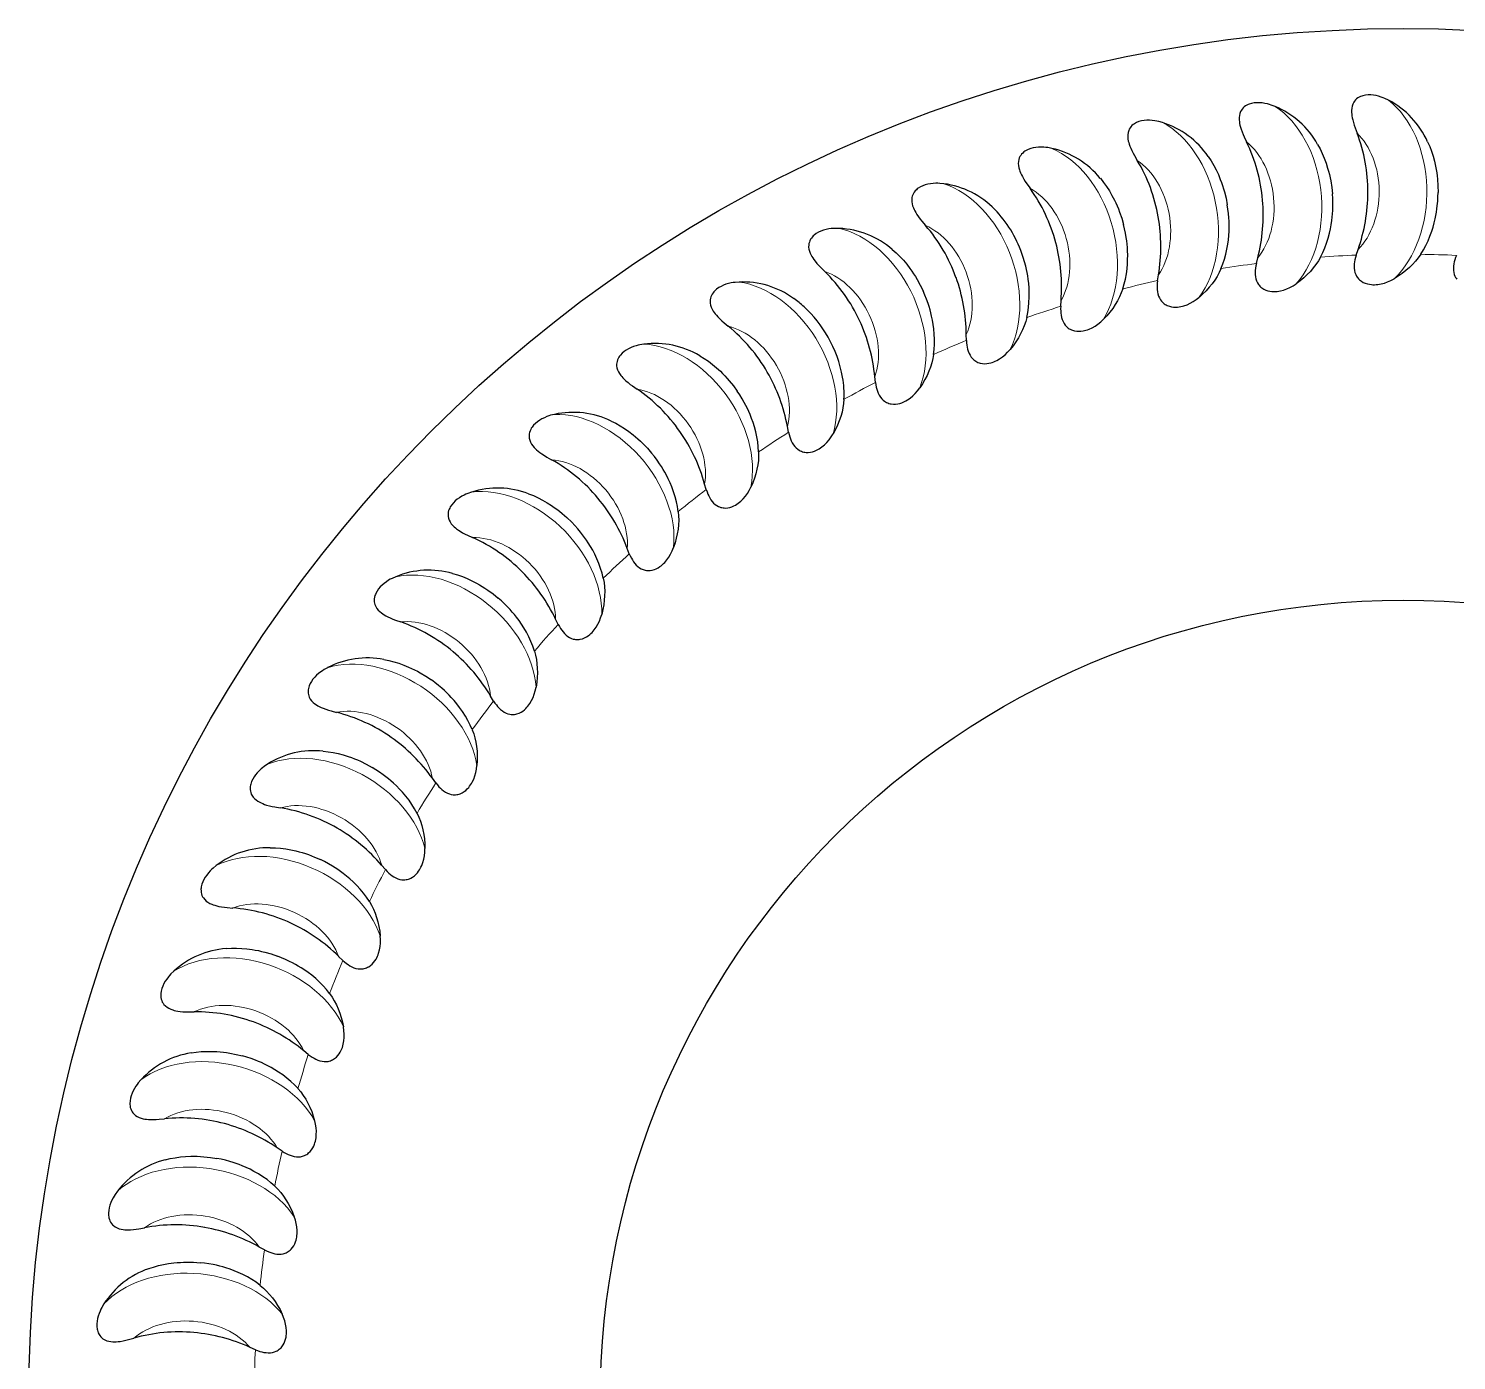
# Model space of a CAD drawing. Extents: x 89 to 624, y -17 to 440.
# Drawn here: x 559.24 to 593.11, y 183.81 to 215.4 of the extents above; entities that cross this region are included whole.
import ezdxf

# ---------------------------------------------------------------- set-up
doc = ezdxf.new("R2010")
doc.units = 0
doc.header["$LTSCALE"] = 7
doc.header["$MEASUREMENT"] = 0
doc.layers.get('0').update_dxf_attribs({"linetype": 'CONTINUOUS', "lineweight": 15})

msp = doc.modelspace()

# ---------------------------------------------------------------- linework, layer by layer
at = {"color": 7, "lineweight": 30, "ltscale": 0.003442}
for p, q in [((590.733, 210.023), (590.777, 210.153)), ((588.365, 209.822), (588.397, 209.956)), ((583.724, 208.808), (583.733, 208.945)), ((581.488, 208.001), (581.485, 208.139)), ((579.331, 207.003), (579.315, 207.14)), ((577.268, 205.82), (577.241, 205.955)), ((573.492, 202.94), (573.441, 203.068)), ((571.806, 201.263), (571.745, 201.387)), ((570.273, 199.447), (570.201, 199.564)), ((568.903, 197.504), (568.822, 197.614)), ((567.709, 195.448), (567.618, 195.551)), ((566.698, 193.297), (566.598, 193.392))]:
    msp.add_line(p, q, dxfattribs=at)
at = {"color": 7, "lineweight": 30, "ltscale": 0.003441}
for p, q in [((586.022, 209.416), (586.043, 209.552)), ((575.317, 204.462), (575.278, 204.594)), ((565.878, 191.065), (565.771, 191.151)), ((565.256, 188.771), (565.142, 188.847)), ((564.837, 186.431), (564.716, 186.497)), ((564.623, 184.063), (564.497, 184.118))]:
    msp.add_line(p, q, dxfattribs=at)
at = {"color": 7, "lineweight": 30}
for points in [[(591.5, 213.696), (591.414, 213.737), (591.371, 213.755), (591.326, 213.771), (591.265, 213.79), (591.203, 213.805), (591.141, 213.815), (591.078, 213.821), (591.015, 213.822), (590.954, 213.816), (590.894, 213.804), (590.866, 213.795), (590.838, 213.785), (590.804, 213.769), (590.772, 213.749), (590.743, 213.727), (590.718, 213.703), (590.696, 213.676), (590.677, 213.647), (590.654, 213.602), (590.639, 213.555), (590.629, 213.506), (590.625, 213.456), (590.625, 213.405), (590.628, 213.367), (590.632, 213.328), (590.64, 213.28), (590.651, 213.232), (590.668, 213.166), (590.688, 213.101), (590.708, 213.039), (590.754, 212.915)], [(588.808, 213.548), (588.719, 213.582), (588.674, 213.596), (588.628, 213.608), (588.566, 213.621), (588.503, 213.631), (588.44, 213.636), (588.377, 213.636), (588.314, 213.631), (588.253, 213.621), (588.195, 213.603), (588.168, 213.592), (588.141, 213.579), (588.109, 213.56), (588.079, 213.538), (588.052, 213.513), (588.029, 213.487), (588.009, 213.459), (587.992, 213.428), (587.974, 213.382), (587.963, 213.333), (587.957, 213.283), (587.957, 213.233), (587.962, 213.182), (587.968, 213.144), (587.976, 213.106), (587.988, 213.059), (588.003, 213.012), (588.025, 212.948), (588.051, 212.885), (588.077, 212.825), (588.133, 212.706)], [(586.139, 213.167), (586.048, 213.192), (586.002, 213.202), (585.955, 213.211), (585.892, 213.219), (585.828, 213.223), (585.765, 213.222), (585.702, 213.217), (585.64, 213.207), (585.58, 213.19), (585.524, 213.168), (585.498, 213.155), (585.472, 213.14), (585.442, 213.118), (585.414, 213.093), (585.389, 213.066), (585.368, 213.038), (585.351, 213.008), (585.337, 212.976), (585.323, 212.928), (585.316, 212.879), (585.315, 212.829), (585.319, 212.779), (585.328, 212.728), (585.338, 212.691), (585.349, 212.654), (585.365, 212.608), (585.384, 212.562), (585.412, 212.501), (585.443, 212.44), (585.474, 212.382), (585.54, 212.268)], [(592.427, 212.712), (592.476, 212.6), (592.519, 212.485), (592.556, 212.368), (592.589, 212.249), (592.616, 212.129), (592.63, 212.053), (592.642, 211.976), (592.652, 211.899), (592.661, 211.822), (592.671, 211.666), (592.674, 211.511)], [(583.514, 212.554), (583.421, 212.572), (583.374, 212.578), (583.326, 212.582), (583.263, 212.584), (583.199, 212.583), (583.136, 212.577), (583.074, 212.566), (583.013, 212.55), (582.955, 212.529), (582.901, 212.502), (582.876, 212.486), (582.852, 212.469), (582.823, 212.444), (582.798, 212.418), (582.775, 212.388), (582.757, 212.358), (582.742, 212.327), (582.731, 212.294), (582.722, 212.245), (582.719, 212.195), (582.722, 212.145), (582.731, 212.096), (582.744, 212.047), (582.757, 212.01), (582.771, 211.975), (582.792, 211.93), (582.814, 211.886), (582.847, 211.827), (582.883, 211.77), (582.92, 211.715), (582.996, 211.607)], [(587.224, 212.359), (587.291, 212.257), (587.353, 212.151), (587.41, 212.043), (587.463, 211.931), (587.51, 211.817), (587.537, 211.745), (587.563, 211.672), (587.586, 211.598), (587.608, 211.523), (587.645, 211.372), (587.675, 211.219)], [(589.818, 212.649), (589.876, 212.541), (589.929, 212.431), (589.976, 212.318), (590.019, 212.202), (590.056, 212.084), (590.077, 212.01), (590.096, 211.935), (590.113, 211.859), (590.128, 211.782), (590.152, 211.629), (590.168, 211.474)], [(580.952, 211.715), (580.858, 211.724), (580.81, 211.726), (580.763, 211.726), (580.699, 211.723), (580.636, 211.716), (580.574, 211.705), (580.513, 211.689), (580.454, 211.668), (580.398, 211.641), (580.346, 211.61), (580.322, 211.592), (580.3, 211.572), (580.273, 211.545), (580.25, 211.516), (580.231, 211.486), (580.215, 211.454), (580.203, 211.421), (580.195, 211.388), (580.19, 211.338), (580.191, 211.288), (580.199, 211.239), (580.212, 211.19), (580.23, 211.142), (580.245, 211.107), (580.263, 211.073), (580.287, 211.03), (580.313, 210.989), (580.351, 210.933), (580.392, 210.878), (580.433, 210.827), (580.518, 210.726)], [(584.665, 211.844), (584.74, 211.748), (584.812, 211.648), (584.878, 211.545), (584.94, 211.439), (584.997, 211.329), (585.031, 211.26), (585.062, 211.189), (585.092, 211.117), (585.12, 211.044), (585.171, 210.897), (585.214, 210.747)], [(589.887, 209.975), (589.941, 210.083), (589.989, 210.194), (590.031, 210.308), (590.068, 210.424), (590.1, 210.543), (590.122, 210.643), (590.14, 210.744), (590.155, 210.847), (590.164, 210.924), (590.17, 211.001), (590.175, 211.079), (590.178, 211.157), (590.178, 211.263), (590.175, 211.368), (590.168, 211.474)], [(592.263, 210.042), (592.326, 210.145), (592.384, 210.251), (592.436, 210.361), (592.483, 210.474), (592.525, 210.589), (592.555, 210.687), (592.583, 210.786), (592.606, 210.887), (592.622, 210.963), (592.635, 211.039), (592.646, 211.117), (592.656, 211.194), (592.666, 211.299), (592.672, 211.405), (592.674, 211.511)], [(587.526, 209.701), (587.57, 209.813), (587.608, 209.928), (587.64, 210.045), (587.667, 210.164), (587.688, 210.285), (587.701, 210.387), (587.711, 210.49), (587.717, 210.593), (587.719, 210.67), (587.718, 210.748), (587.716, 210.826), (587.712, 210.904), (587.703, 211.009), (587.691, 211.114), (587.675, 211.219)], [(585.197, 209.222), (585.231, 209.338), (585.259, 209.455), (585.281, 209.575), (585.298, 209.696), (585.308, 209.818), (585.312, 209.921), (585.313, 210.024), (585.31, 210.127), (585.305, 210.205), (585.298, 210.282), (585.289, 210.36), (585.278, 210.437), (585.26, 210.541), (585.239, 210.645), (585.214, 210.747)], [(578.473, 210.656), (578.378, 210.657), (578.331, 210.655), (578.283, 210.65), (578.221, 210.642), (578.158, 210.629), (578.097, 210.612), (578.038, 210.591), (577.981, 210.565), (577.927, 210.534), (577.879, 210.498), (577.856, 210.478), (577.836, 210.457), (577.812, 210.428), (577.791, 210.397), (577.774, 210.364), (577.762, 210.331), (577.753, 210.298), (577.747, 210.264), (577.746, 210.214), (577.752, 210.164), (577.764, 210.116), (577.782, 210.068), (577.803, 210.022), (577.822, 209.989), (577.842, 209.956), (577.87, 209.916), (577.9, 209.876), (577.943, 209.824), (577.988, 209.774), (578.033, 209.726), (578.127, 209.633)], [(579.73, 210.156), (579.821, 210.075), (579.908, 209.989), (579.992, 209.899), (580.071, 209.805), (580.147, 209.707), (580.191, 209.644), (580.235, 209.58), (580.277, 209.515), (580.317, 209.448), (580.392, 209.312), (580.461, 209.172)], [(582.919, 208.543), (582.943, 208.661), (582.961, 208.78), (582.972, 208.901), (582.978, 209.023), (582.978, 209.146), (582.973, 209.249), (582.965, 209.351), (582.952, 209.454), (582.941, 209.53), (582.927, 209.607), (582.912, 209.683), (582.894, 209.76), (582.867, 209.862), (582.837, 209.963), (582.803, 210.063)], [(590.733, 210.023), (590.718, 209.969), (590.704, 209.913), (590.695, 209.864), (590.688, 209.815), (590.685, 209.764), (590.686, 209.711), (590.693, 209.66), (590.704, 209.611), (590.721, 209.566), (590.741, 209.526), (590.756, 209.502), (590.772, 209.481), (590.791, 209.458), (590.811, 209.439), (590.833, 209.42), (590.856, 209.403), (590.902, 209.376), (590.949, 209.355), (590.997, 209.34), (591.045, 209.33), (591.093, 209.324), (591.13, 209.321), (591.166, 209.321), (591.206, 209.323), (591.245, 209.327), (591.323, 209.34), (591.401, 209.361), (591.479, 209.388), (591.555, 209.422), (591.632, 209.463)], [(593.111, 210.016), (593.09, 209.963), (593.072, 209.909), (593.058, 209.862), (593.048, 209.813), (593.04, 209.762), (593.037, 209.71), (593.039, 209.658), (593.046, 209.608), (593.058, 209.562), (593.075, 209.52), (593.088, 209.495), (593.102, 209.472), (593.119, 209.449)], [(588.365, 209.822), (588.354, 209.767), (588.345, 209.71), (588.34, 209.661), (588.338, 209.612), (588.339, 209.56), (588.345, 209.508), (588.356, 209.458), (588.371, 209.41), (588.392, 209.366), (588.415, 209.328), (588.432, 209.306), (588.45, 209.286), (588.471, 209.265), (588.493, 209.247), (588.517, 209.231), (588.541, 209.216), (588.589, 209.193), (588.638, 209.176), (588.687, 209.166), (588.735, 209.159), (588.784, 209.157), (588.821, 209.158), (588.857, 209.161), (588.896, 209.166), (588.935, 209.174), (589.012, 209.194), (589.087, 209.221), (589.162, 209.255), (589.236, 209.296), (589.308, 209.343)], [(576.096, 209.384), (576.001, 209.377), (575.954, 209.371), (575.907, 209.363), (575.845, 209.348), (575.784, 209.331), (575.725, 209.308), (575.668, 209.282), (575.613, 209.251), (575.562, 209.216), (575.517, 209.175), (575.497, 209.154), (575.478, 209.131), (575.457, 209.1), (575.439, 209.067), (575.425, 209.033), (575.415, 208.999), (575.409, 208.965), (575.407, 208.931), (575.41, 208.881), (575.421, 208.832), (575.437, 208.785), (575.458, 208.739), (575.484, 208.695), (575.505, 208.663), (575.528, 208.632), (575.559, 208.595), (575.592, 208.558), (575.64, 208.51), (575.69, 208.463), (575.739, 208.42), (575.84, 208.335)], [(586.022, 209.416), (586.016, 209.36), (586.012, 209.303), (586.012, 209.254), (586.014, 209.204), (586.02, 209.153), (586.03, 209.102), (586.045, 209.052), (586.065, 209.006), (586.089, 208.965), (586.116, 208.929), (586.135, 208.908), (586.154, 208.889), (586.177, 208.871), (586.2, 208.855), (586.225, 208.84), (586.25, 208.828), (586.301, 208.809), (586.351, 208.797), (586.4, 208.79), (586.449, 208.788), (586.498, 208.79), (586.534, 208.794), (586.57, 208.801), (586.609, 208.809), (586.647, 208.82), (586.722, 208.847), (586.795, 208.88), (586.866, 208.921), (586.936, 208.968), (587.004, 209.021)], [(580.709, 207.667), (580.723, 207.786), (580.73, 207.907), (580.731, 208.029), (580.726, 208.151), (580.715, 208.273), (580.701, 208.375), (580.684, 208.477), (580.663, 208.578), (580.645, 208.653), (580.624, 208.728), (580.602, 208.803), (580.578, 208.877), (580.542, 208.977), (580.503, 209.075), (580.461, 209.172)], [(583.724, 208.808), (583.723, 208.752), (583.724, 208.694), (583.728, 208.645), (583.734, 208.596), (583.745, 208.545), (583.76, 208.495), (583.779, 208.447), (583.803, 208.403), (583.83, 208.363), (583.86, 208.33), (583.881, 208.311), (583.902, 208.294), (583.926, 208.278), (583.951, 208.264), (583.977, 208.251), (584.003, 208.241), (584.055, 208.227), (584.106, 208.219), (584.156, 208.217), (584.205, 208.219), (584.253, 208.226), (584.289, 208.233), (584.324, 208.242), (584.362, 208.254), (584.398, 208.268), (584.471, 208.301), (584.541, 208.341), (584.608, 208.388), (584.674, 208.441), (584.737, 208.5)], [(581.488, 208.001), (581.492, 207.945), (581.498, 207.888), (581.506, 207.839), (581.517, 207.791), (581.531, 207.741), (581.551, 207.693), (581.574, 207.647), (581.601, 207.605), (581.632, 207.568), (581.665, 207.537), (581.687, 207.52), (581.71, 207.505), (581.735, 207.491), (581.761, 207.479), (581.788, 207.469), (581.815, 207.461), (581.868, 207.451), (581.919, 207.448), (581.969, 207.45), (582.018, 207.457), (582.065, 207.467), (582.1, 207.478), (582.135, 207.49), (582.171, 207.505), (582.207, 207.522), (582.276, 207.562), (582.342, 207.608), (582.405, 207.66), (582.466, 207.718), (582.524, 207.783)], [(573.838, 207.911), (573.745, 207.895), (573.699, 207.885), (573.653, 207.873), (573.592, 207.853), (573.533, 207.83), (573.476, 207.803), (573.421, 207.772), (573.369, 207.736), (573.322, 207.696), (573.28, 207.652), (573.262, 207.629), (573.245, 207.604), (573.227, 207.572), (573.212, 207.537), (573.201, 207.503), (573.194, 207.468), (573.191, 207.433), (573.192, 207.399), (573.199, 207.349), (573.214, 207.302), (573.234, 207.256), (573.259, 207.212), (573.289, 207.171), (573.313, 207.141), (573.339, 207.112), (573.373, 207.077), (573.409, 207.044), (573.461, 207), (573.514, 206.958), (573.567, 206.919), (573.675, 206.843)], [(575.163, 207.637), (575.266, 207.573), (575.367, 207.504), (575.465, 207.429), (575.56, 207.35), (575.651, 207.267), (575.706, 207.213), (575.76, 207.158), (575.813, 207.1), (575.864, 207.041), (575.962, 206.92), (576.054, 206.794)], [(579.331, 207.003), (579.339, 206.947), (579.35, 206.891), (579.363, 206.843), (579.378, 206.796), (579.397, 206.748), (579.42, 206.701), (579.447, 206.657), (579.478, 206.618), (579.512, 206.584), (579.547, 206.556), (579.571, 206.541), (579.595, 206.528), (579.622, 206.516), (579.648, 206.506), (579.676, 206.499), (579.703, 206.493), (579.757, 206.488), (579.808, 206.489), (579.858, 206.496), (579.906, 206.507), (579.952, 206.521), (579.986, 206.535), (580.019, 206.55), (580.054, 206.568), (580.088, 206.588), (580.154, 206.633), (580.216, 206.685), (580.274, 206.743), (580.329, 206.806), (580.381, 206.875)], [(576.559, 205.356), (576.552, 205.476), (576.538, 205.596), (576.518, 205.716), (576.492, 205.835), (576.46, 205.954), (576.429, 206.052), (576.394, 206.149), (576.356, 206.245), (576.325, 206.316), (576.292, 206.386), (576.257, 206.456), (576.22, 206.525), (576.168, 206.617), (576.112, 206.706), (576.054, 206.794)], [(571.718, 206.246), (571.626, 206.223), (571.581, 206.208), (571.536, 206.192), (571.478, 206.167), (571.421, 206.139), (571.366, 206.107), (571.314, 206.071), (571.266, 206.031), (571.222, 205.987), (571.184, 205.94), (571.168, 205.915), (571.154, 205.889), (571.138, 205.855), (571.126, 205.819), (571.118, 205.784), (571.115, 205.749), (571.115, 205.714), (571.118, 205.68), (571.13, 205.631), (571.149, 205.585), (571.173, 205.541), (571.202, 205.5), (571.235, 205.461), (571.261, 205.433), (571.29, 205.407), (571.327, 205.375), (571.366, 205.345), (571.421, 205.306), (571.478, 205.268), (571.534, 205.234), (571.648, 205.169)], [(573.061, 206.088), (573.17, 206.034), (573.277, 205.974), (573.381, 205.908), (573.482, 205.838), (573.58, 205.763), (573.64, 205.714), (573.698, 205.663), (573.756, 205.611), (573.812, 205.557), (573.92, 205.444), (574.022, 205.327)], [(577.268, 205.82), (577.282, 205.766), (577.298, 205.71), (577.314, 205.664), (577.333, 205.618), (577.356, 205.572), (577.384, 205.527), (577.415, 205.486), (577.449, 205.449), (577.486, 205.418), (577.523, 205.394), (577.548, 205.381), (577.573, 205.37), (577.601, 205.36), (577.628, 205.353), (577.656, 205.348), (577.684, 205.345), (577.738, 205.345), (577.789, 205.35), (577.838, 205.361), (577.885, 205.376), (577.93, 205.395), (577.962, 205.411), (577.994, 205.429), (578.027, 205.45), (578.059, 205.473), (578.121, 205.524), (578.178, 205.581), (578.231, 205.643), (578.281, 205.711), (578.326, 205.785)], [(574.651, 203.938), (574.634, 204.057), (574.609, 204.175), (574.579, 204.293), (574.542, 204.41), (574.5, 204.525), (574.46, 204.62), (574.417, 204.713), (574.371, 204.806), (574.334, 204.874), (574.295, 204.941), (574.254, 205.007), (574.211, 205.073), (574.151, 205.16), (574.088, 205.244), (574.022, 205.327)], [(569.75, 204.403), (569.661, 204.371), (569.617, 204.353), (569.574, 204.333), (569.518, 204.303), (569.464, 204.27), (569.412, 204.233), (569.364, 204.193), (569.319, 204.149), (569.279, 204.102), (569.246, 204.051), (569.232, 204.025), (569.22, 203.998), (569.207, 203.962), (569.198, 203.926), (569.194, 203.89), (569.193, 203.855), (569.196, 203.82), (569.203, 203.787), (569.219, 203.739), (569.241, 203.694), (569.269, 203.653), (569.302, 203.614), (569.338, 203.579), (569.367, 203.553), (569.397, 203.529), (569.437, 203.501), (569.478, 203.474), (569.537, 203.44), (569.597, 203.408), (569.656, 203.379), (569.775, 203.323)], [(571.102, 204.363), (571.216, 204.318), (571.327, 204.267), (571.436, 204.211), (571.543, 204.15), (571.648, 204.084), (571.711, 204.04), (571.774, 203.995), (571.836, 203.947), (571.897, 203.898), (572.014, 203.796), (572.126, 203.688)], [(575.317, 204.462), (575.335, 204.409), (575.356, 204.355), (575.376, 204.311), (575.399, 204.266), (575.426, 204.222), (575.457, 204.18), (575.492, 204.142), (575.529, 204.109), (575.569, 204.081), (575.608, 204.06), (575.634, 204.049), (575.66, 204.04), (575.688, 204.033), (575.716, 204.029), (575.745, 204.026), (575.773, 204.025), (575.826, 204.029), (575.877, 204.04), (575.925, 204.055), (575.97, 204.074), (576.013, 204.096), (576.044, 204.115), (576.074, 204.136), (576.105, 204.16), (576.135, 204.186), (576.192, 204.242), (576.244, 204.303), (576.292, 204.37), (576.335, 204.442), (576.374, 204.519)], [(572.874, 202.359), (572.846, 202.476), (572.811, 202.592), (572.771, 202.707), (572.724, 202.82), (572.672, 202.931), (572.625, 203.022), (572.573, 203.111), (572.519, 203.199), (572.476, 203.263), (572.432, 203.327), (572.385, 203.39), (572.337, 203.452), (572.269, 203.533), (572.199, 203.612), (572.126, 203.688)], [(573.492, 202.94), (573.514, 202.888), (573.54, 202.836), (573.564, 202.794), (573.591, 202.752), (573.621, 202.71), (573.656, 202.671), (573.694, 202.636), (573.734, 202.606), (573.775, 202.582), (573.817, 202.564), (573.843, 202.555), (573.87, 202.549), (573.899, 202.544), (573.927, 202.542), (573.956, 202.542), (573.984, 202.544), (574.037, 202.553), (574.086, 202.567), (574.132, 202.586), (574.176, 202.609), (574.217, 202.635), (574.246, 202.657), (574.274, 202.68), (574.303, 202.707), (574.331, 202.735), (574.382, 202.796), (574.429, 202.862), (574.47, 202.933), (574.507, 203.008), (574.54, 203.088)], [(567.951, 202.395), (567.865, 202.356), (567.823, 202.334), (567.782, 202.31), (567.729, 202.276), (567.677, 202.238), (567.629, 202.197), (567.584, 202.153), (567.544, 202.105), (567.508, 202.054), (567.479, 202.001), (567.468, 201.973), (567.458, 201.946), (567.449, 201.909), (567.443, 201.872), (567.441, 201.836), (567.444, 201.801), (567.45, 201.766), (567.459, 201.734), (567.48, 201.687), (567.506, 201.645), (567.537, 201.606), (567.573, 201.571), (567.612, 201.538), (567.643, 201.516), (567.675, 201.494), (567.718, 201.469), (567.761, 201.446), (567.822, 201.417), (567.885, 201.391), (567.946, 201.367), (568.07, 201.322)], [(569.302, 202.473), (569.418, 202.438), (569.534, 202.397), (569.648, 202.351), (569.759, 202.299), (569.869, 202.243), (569.936, 202.205), (570.003, 202.165), (570.069, 202.123), (570.133, 202.08), (570.259, 201.988), (570.38, 201.89)], [(571.241, 200.631), (571.203, 200.745), (571.159, 200.858), (571.108, 200.969), (571.052, 201.077), (570.99, 201.183), (570.935, 201.27), (570.876, 201.354), (570.814, 201.437), (570.766, 201.498), (570.716, 201.557), (570.664, 201.616), (570.611, 201.673), (570.536, 201.748), (570.46, 201.82), (570.38, 201.89)], [(571.806, 201.263), (571.833, 201.214), (571.863, 201.165), (571.89, 201.124), (571.921, 201.085), (571.955, 201.046), (571.993, 201.01), (572.034, 200.978), (572.076, 200.952), (572.12, 200.932), (572.162, 200.918), (572.19, 200.911), (572.216, 200.907), (572.246, 200.905), (572.274, 200.906), (572.303, 200.908), (572.33, 200.912), (572.382, 200.926), (572.43, 200.944), (572.475, 200.967), (572.516, 200.994), (572.555, 201.024), (572.582, 201.048), (572.608, 201.073), (572.635, 201.103), (572.66, 201.133), (572.706, 201.198), (572.746, 201.268), (572.781, 201.342), (572.812, 201.42), (572.837, 201.503)], [(566.334, 200.238), (566.252, 200.192), (566.212, 200.166), (566.173, 200.139), (566.123, 200.1), (566.075, 200.058), (566.03, 200.013), (565.989, 199.965), (565.953, 199.914), (565.922, 199.86), (565.898, 199.804), (565.889, 199.776), (565.882, 199.748), (565.876, 199.71), (565.873, 199.673), (565.875, 199.637), (565.88, 199.602), (565.889, 199.568), (565.902, 199.536), (565.926, 199.492), (565.956, 199.452), (565.99, 199.416), (566.029, 199.384), (566.071, 199.355), (566.104, 199.335), (566.138, 199.317), (566.182, 199.296), (566.227, 199.277), (566.291, 199.253), (566.355, 199.232), (566.418, 199.213), (566.546, 199.179)], [(567.672, 200.434), (567.792, 200.409), (567.91, 200.379), (568.028, 200.342), (568.144, 200.3), (568.258, 200.253), (568.328, 200.222), (568.398, 200.188), (568.467, 200.152), (568.535, 200.114), (568.668, 200.034), (568.798, 199.947)], [(569.765, 198.768), (569.717, 198.878), (569.663, 198.986), (569.603, 199.092), (569.538, 199.195), (569.467, 199.296), (569.404, 199.377), (569.338, 199.456), (569.27, 199.534), (569.216, 199.59), (569.161, 199.644), (569.105, 199.698), (569.046, 199.751), (568.966, 199.819), (568.883, 199.884), (568.798, 199.947)], [(570.273, 199.447), (570.304, 199.4), (570.338, 199.354), (570.369, 199.316), (570.403, 199.279), (570.44, 199.243), (570.481, 199.211), (570.524, 199.183), (570.569, 199.16), (570.614, 199.144), (570.658, 199.133), (570.686, 199.13), (570.713, 199.128), (570.742, 199.128), (570.77, 199.131), (570.799, 199.136), (570.826, 199.143), (570.876, 199.161), (570.923, 199.183), (570.965, 199.21), (571.004, 199.24), (571.039, 199.273), (571.065, 199.3), (571.088, 199.328), (571.112, 199.359), (571.135, 199.391), (571.175, 199.46), (571.209, 199.533), (571.238, 199.61), (571.261, 199.691), (571.279, 199.775)], [(566.227, 198.26), (566.348, 198.246), (566.469, 198.226), (566.589, 198.2), (566.708, 198.168), (566.826, 198.131), (566.899, 198.106), (566.971, 198.078), (567.043, 198.049), (567.114, 198.017), (567.254, 197.949), (567.391, 197.873)], [(564.911, 197.949), (564.833, 197.895), (564.795, 197.866), (564.759, 197.836), (564.712, 197.792), (564.668, 197.746), (564.628, 197.697), (564.591, 197.646), (564.56, 197.592), (564.534, 197.536), (564.515, 197.478), (564.508, 197.449), (564.503, 197.42), (564.5, 197.383), (564.501, 197.345), (564.506, 197.309), (564.514, 197.275), (564.526, 197.242), (564.541, 197.212), (564.569, 197.17), (564.603, 197.133), (564.64, 197.1), (564.681, 197.071), (564.726, 197.046), (564.76, 197.029), (564.796, 197.014), (564.842, 196.996), (564.888, 196.981), (564.954, 196.963), (565.02, 196.948), (565.084, 196.935), (565.214, 196.912)], [(568.457, 196.783), (568.4, 196.889), (568.336, 196.992), (568.267, 197.092), (568.193, 197.189), (568.114, 197.283), (568.045, 197.358), (567.972, 197.432), (567.897, 197.502), (567.839, 197.554), (567.779, 197.603), (567.718, 197.652), (567.655, 197.699), (567.569, 197.76), (567.481, 197.818), (567.391, 197.873)], [(568.903, 197.504), (568.939, 197.46), (568.977, 197.416), (569.011, 197.381), (569.048, 197.348), (569.088, 197.316), (569.131, 197.287), (569.177, 197.262), (569.224, 197.244), (569.27, 197.231), (569.314, 197.225), (569.342, 197.223), (569.37, 197.224), (569.399, 197.227), (569.427, 197.232), (569.454, 197.24), (569.481, 197.249), (569.53, 197.271), (569.574, 197.298), (569.614, 197.328), (569.65, 197.361), (569.683, 197.397), (569.705, 197.426), (569.726, 197.456), (569.748, 197.489), (569.767, 197.523), (569.801, 197.595), (569.829, 197.671), (569.851, 197.75), (569.867, 197.833), (569.877, 197.919)], [(564.977, 195.969), (565.099, 195.965), (565.221, 195.956), (565.343, 195.94), (565.464, 195.919), (565.585, 195.893), (565.659, 195.874), (565.734, 195.852), (565.808, 195.829), (565.882, 195.804), (566.027, 195.748), (566.17, 195.685)], [(567.709, 195.448), (567.748, 195.408), (567.789, 195.368), (567.826, 195.336), (567.866, 195.305), (567.909, 195.277), (567.955, 195.252), (568.002, 195.232), (568.051, 195.217), (568.098, 195.209), (568.143, 195.206), (568.171, 195.208), (568.198, 195.211), (568.226, 195.216), (568.254, 195.224), (568.281, 195.233), (568.306, 195.245), (568.353, 195.271), (568.395, 195.302), (568.432, 195.335), (568.465, 195.372), (568.494, 195.41), (568.514, 195.441), (568.533, 195.472), (568.551, 195.507), (568.567, 195.543), (568.595, 195.618), (568.616, 195.696), (568.631, 195.776), (568.64, 195.86), (568.643, 195.947)], [(563.693, 195.544), (563.62, 195.484), (563.585, 195.451), (563.551, 195.418), (563.508, 195.371), (563.469, 195.321), (563.433, 195.269), (563.401, 195.214), (563.374, 195.158), (563.353, 195.1), (563.339, 195.041), (563.335, 195.011), (563.332, 194.982), (563.333, 194.944), (563.337, 194.907), (563.345, 194.871), (563.356, 194.838), (563.371, 194.807), (563.389, 194.777), (563.42, 194.738), (563.457, 194.704), (563.497, 194.675), (563.541, 194.649), (563.587, 194.628), (563.623, 194.614), (563.659, 194.602), (563.707, 194.589), (563.755, 194.578), (563.821, 194.566), (563.888, 194.556), (563.954, 194.549), (564.085, 194.538)], [(567.327, 194.691), (567.261, 194.792), (567.188, 194.889), (567.111, 194.983), (567.029, 195.073), (566.942, 195.16), (566.866, 195.229), (566.787, 195.296), (566.706, 195.359), (566.644, 195.405), (566.58, 195.45), (566.515, 195.493), (566.448, 195.534), (566.357, 195.588), (566.264, 195.638), (566.17, 195.685)], [(566.698, 193.297), (566.74, 193.26), (566.785, 193.224), (566.825, 193.195), (566.867, 193.168), (566.912, 193.144), (566.96, 193.123), (567.009, 193.107), (567.058, 193.097), (567.106, 193.092), (567.151, 193.094), (567.179, 193.097), (567.205, 193.103), (567.234, 193.111), (567.26, 193.12), (567.286, 193.133), (567.311, 193.146), (567.355, 193.176), (567.394, 193.21), (567.428, 193.247), (567.458, 193.286), (567.484, 193.327), (567.501, 193.36), (567.517, 193.393), (567.532, 193.429), (567.545, 193.466), (567.566, 193.543), (567.58, 193.622), (567.588, 193.704), (567.589, 193.788), (567.585, 193.875)], [(563.931, 193.577), (564.053, 193.584), (564.175, 193.585), (564.298, 193.581), (564.421, 193.57), (564.543, 193.554), (564.619, 193.542), (564.695, 193.527), (564.771, 193.51), (564.847, 193.492), (564.997, 193.449), (565.144, 193.398)], [(566.383, 192.51), (566.309, 192.604), (566.228, 192.694), (566.143, 192.781), (566.053, 192.864), (565.959, 192.942), (565.877, 193.005), (565.793, 193.064), (565.707, 193.121), (565.641, 193.161), (565.573, 193.2), (565.505, 193.237), (565.435, 193.273), (565.339, 193.318), (565.242, 193.359), (565.144, 193.398)], [(562.689, 193.042), (562.621, 192.976), (562.589, 192.94), (562.559, 192.904), (562.52, 192.853), (562.485, 192.8), (562.454, 192.745), (562.427, 192.688), (562.405, 192.63), (562.389, 192.57), (562.38, 192.51), (562.378, 192.48), (562.379, 192.451), (562.383, 192.413), (562.39, 192.377), (562.401, 192.342), (562.415, 192.309), (562.432, 192.279), (562.453, 192.252), (562.488, 192.215), (562.527, 192.185), (562.57, 192.159), (562.615, 192.138), (562.663, 192.12), (562.7, 192.11), (562.738, 192.101), (562.786, 192.092), (562.835, 192.085), (562.902, 192.079), (562.97, 192.075), (563.036, 192.073), (563.167, 192.074)], [(565.878, 191.065), (565.924, 191.032), (565.972, 191), (566.014, 190.975), (566.058, 190.952), (566.105, 190.931), (566.155, 190.915), (566.205, 190.903), (566.255, 190.897), (566.303, 190.897), (566.348, 190.902), (566.375, 190.908), (566.401, 190.916), (566.428, 190.927), (566.454, 190.939), (566.479, 190.953), (566.502, 190.969), (566.544, 191.003), (566.579, 191.04), (566.61, 191.08), (566.636, 191.121), (566.658, 191.164), (566.673, 191.198), (566.686, 191.232), (566.697, 191.27), (566.707, 191.308), (566.721, 191.386), (566.729, 191.466), (566.729, 191.549), (566.724, 191.633), (566.711, 191.718)], [(563.097, 191.103), (563.218, 191.121), (563.34, 191.133), (563.463, 191.139), (563.586, 191.139), (563.709, 191.134), (563.786, 191.128), (563.863, 191.12), (563.94, 191.11), (564.018, 191.098), (564.17, 191.068), (564.321, 191.031)], [(565.634, 190.254), (565.551, 190.341), (565.463, 190.424), (565.37, 190.503), (565.274, 190.578), (565.173, 190.648), (565.086, 190.703), (564.997, 190.755), (564.906, 190.804), (564.837, 190.838), (564.767, 190.871), (564.695, 190.902), (564.622, 190.931), (564.523, 190.968), (564.423, 191.001), (564.321, 191.031)], [(561.907, 190.462), (561.845, 190.39), (561.816, 190.352), (561.789, 190.313), (561.755, 190.259), (561.725, 190.204), (561.698, 190.146), (561.676, 190.087), (561.66, 190.026), (561.649, 189.965), (561.646, 189.905), (561.647, 189.875), (561.649, 189.846), (561.656, 189.809), (561.667, 189.773), (561.681, 189.739), (561.698, 189.708), (561.718, 189.68), (561.74, 189.654), (561.778, 189.621), (561.82, 189.594), (561.865, 189.572), (561.912, 189.555), (561.961, 189.542), (561.999, 189.534), (562.037, 189.529), (562.086, 189.524), (562.135, 189.522), (562.203, 189.521), (562.271, 189.523), (562.337, 189.527), (562.468, 189.539)], [(565.256, 188.771), (565.304, 188.742), (565.355, 188.714), (565.399, 188.693), (565.445, 188.674), (565.494, 188.657), (565.545, 188.645), (565.596, 188.638), (565.646, 188.636), (565.694, 188.64), (565.738, 188.649), (565.765, 188.658), (565.79, 188.668), (565.816, 188.681), (565.841, 188.695), (565.865, 188.711), (565.886, 188.729), (565.925, 188.767), (565.957, 188.807), (565.984, 188.849), (566.006, 188.893), (566.025, 188.938), (566.036, 188.972), (566.046, 189.007), (566.055, 189.046), (566.061, 189.085), (566.068, 189.164), (566.069, 189.245), (566.062, 189.326), (566.049, 189.41), (566.029, 189.494)], [(562.483, 188.566), (562.601, 188.594), (562.722, 188.617), (562.843, 188.634), (562.966, 188.645), (563.09, 188.65), (563.167, 188.651), (563.244, 188.65), (563.322, 188.647), (563.4, 188.641), (563.555, 188.625), (563.708, 188.601)], [(565.083, 187.941), (564.993, 188.021), (564.899, 188.096), (564.799, 188.166), (564.697, 188.232), (564.59, 188.293), (564.499, 188.341), (564.406, 188.385), (564.311, 188.425), (564.239, 188.454), (564.166, 188.48), (564.092, 188.505), (564.017, 188.528), (563.915, 188.556), (563.812, 188.58), (563.708, 188.601)], [(561.352, 187.824), (561.297, 187.747), (561.272, 187.707), (561.248, 187.665), (561.219, 187.609), (561.194, 187.551), (561.172, 187.491), (561.156, 187.43), (561.144, 187.368), (561.139, 187.307), (561.141, 187.246), (561.144, 187.217), (561.15, 187.188), (561.16, 187.151), (561.174, 187.117), (561.19, 187.084), (561.21, 187.055), (561.232, 187.028), (561.257, 187.005), (561.298, 186.975), (561.342, 186.951), (561.388, 186.933), (561.437, 186.92), (561.487, 186.912), (561.525, 186.908), (561.564, 186.906), (561.613, 186.905), (561.662, 186.907), (561.73, 186.912), (561.797, 186.92), (561.862, 186.93), (561.992, 186.953)], [(564.837, 186.431), (564.887, 186.406), (564.94, 186.383), (564.986, 186.365), (565.033, 186.351), (565.084, 186.339), (565.135, 186.331), (565.187, 186.328), (565.237, 186.331), (565.284, 186.339), (565.327, 186.352), (565.353, 186.363), (565.377, 186.375), (565.403, 186.39), (565.426, 186.406), (565.448, 186.425), (565.468, 186.444), (565.503, 186.485), (565.531, 186.528), (565.555, 186.572), (565.573, 186.618), (565.588, 186.664), (565.596, 186.699), (565.603, 186.735), (565.608, 186.774), (565.611, 186.814), (565.611, 186.893), (565.605, 186.974), (565.591, 187.055), (565.571, 187.136), (565.544, 187.219)], [(562.092, 185.985), (562.207, 186.024), (562.325, 186.057), (562.445, 186.084), (562.566, 186.106), (562.689, 186.122), (562.766, 186.13), (562.843, 186.135), (562.921, 186.139), (562.999, 186.14), (563.154, 186.137), (563.31, 186.126)], [(564.737, 185.589), (564.64, 185.661), (564.539, 185.727), (564.434, 185.789), (564.326, 185.846), (564.215, 185.897), (564.12, 185.936), (564.023, 185.972), (563.925, 186.004), (563.851, 186.026), (563.776, 186.046), (563.7, 186.064), (563.623, 186.081), (563.519, 186.1), (563.415, 186.115), (563.31, 186.126)], [(561.03, 185.147), (560.982, 185.066), (560.96, 185.023), (560.94, 184.98), (560.916, 184.921), (560.896, 184.861), (560.88, 184.8), (560.869, 184.738), (560.863, 184.675), (560.863, 184.613), (560.87, 184.553), (560.876, 184.524), (560.884, 184.496), (560.897, 184.46), (560.914, 184.427), (560.933, 184.396), (560.955, 184.369), (560.98, 184.344), (561.007, 184.323), (561.05, 184.297), (561.096, 184.277), (561.144, 184.263), (561.193, 184.255), (561.244, 184.25), (561.282, 184.25), (561.321, 184.251), (561.37, 184.255), (561.419, 184.261), (561.486, 184.272), (561.552, 184.286), (561.616, 184.301), (561.743, 184.336)], [(564.623, 184.063), (564.675, 184.043), (564.73, 184.024), (564.777, 184.011), (564.826, 184), (564.877, 183.993), (564.929, 183.99), (564.98, 183.991), (565.03, 183.999), (565.076, 184.011), (565.118, 184.027), (565.143, 184.04), (565.166, 184.055), (565.19, 184.072), (565.211, 184.09), (565.232, 184.11), (565.25, 184.131), (565.282, 184.175), (565.306, 184.22), (565.325, 184.267), (565.34, 184.313), (565.351, 184.361), (565.356, 184.397), (565.359, 184.433), (565.361, 184.473), (565.361, 184.512), (565.354, 184.592), (565.34, 184.671), (565.32, 184.75), (565.292, 184.83), (565.258, 184.91)]]:
    msp.add_lwpolyline(points, dxfattribs=at)
for radius in [32.6, 19.042, 19.042]:
    msp.add_circle((591.843, 182.796), radius, dxfattribs=at)
for centre, radius, start, end in [((588.019, 211.649), 2.057, 29.0714, 67.4463), ((590.548, 211.872), 2.057, 24.0714, 62.4464), ((585.519, 211.206), 2.057, 34.0714, 72.4463), ((584.592, 210.991), 3.935, 4.9285, 25.8352), ((587.077, 211.516), 3.935, 359.9285, 20.8352), ((583.067, 210.546), 2.057, 39.0714, 77.4463), ((582.162, 210.252), 3.935, 9.9285, 30.8352), ((580.682, 209.676), 2.057, 44.0714, 82.4463), ((579.806, 209.303), 3.935, 14.9285, 35.8352), ((586.935, 211.516), 4.076, 340.47, 359.9279), ((580.123, 209.138), 2.834, 19.0434, 44.0272), ((584.451, 210.979), 4.076, 345.47, 4.9279), ((577.541, 208.153), 3.935, 19.9285, 40.8352), ((582.023, 210.227), 4.076, 350.47, 9.9279), ((578.381, 208.601), 2.057, 49.0714, 87.4463), ((579.669, 209.267), 4.076, 355.47, 14.9279), ((576.183, 207.329), 2.057, 54.0714, 92.4463), ((575.386, 206.81), 3.935, 24.9285, 45.8352), ((577.409, 208.105), 4.076, 0.47, 19.9279), ((575.945, 206.95), 2.505, 47.4756, 54.7499), ((575.635, 206.633), 2.949, 29.3677, 47.2005), ((573.355, 205.285), 3.935, 29.9285, 50.8352), ((575.258, 206.751), 4.076, 5.47, 24.9279), ((575.64, 206.605), 2.958, 10.1151, 29.8864), ((574.105, 205.871), 2.057, 59.0714, 97.4463), ((573.233, 205.214), 4.076, 10.47, 29.9279), ((576.226, 206.719), 2.361, 357.1533, 9.8876), ((571.465, 203.588), 3.935, 34.9285, 55.8352), ((572.161, 204.237), 2.057, 64.0714, 102.4463), ((571.35, 203.507), 4.076, 15.47, 34.9279), ((569.731, 201.733), 3.935, 39.9285, 60.8352), ((570.367, 202.44), 2.057, 69.0714, 107.4463), ((569.623, 201.642), 4.076, 20.47, 39.9279), ((568.165, 199.733), 3.935, 44.9285, 65.8352), ((568.737, 200.494), 2.057, 74.0714, 112.4463), ((568.065, 199.634), 4.076, 25.47, 44.9279), ((566.778, 197.605), 3.935, 49.9285, 70.8352), ((566.688, 197.497), 4.076, 30.47, 49.9279), ((567.282, 198.413), 2.057, 79.0714, 117.4463), ((565.583, 195.364), 3.935, 54.9285, 75.8352), ((565.502, 195.249), 4.076, 35.47, 54.9279), ((566.014, 196.213), 2.057, 84.0714, 122.4463), ((564.588, 193.028), 3.935, 59.9285, 80.8352), ((564.517, 192.906), 4.076, 40.47, 59.9279), ((564.943, 193.911), 2.057, 89.0714, 127.4463), ((563.799, 190.614), 3.935, 64.9285, 85.8352), ((563.74, 190.486), 4.076, 45.47, 64.9279), ((564.077, 191.524), 2.057, 94.0714, 132.4463), ((563.225, 188.14), 3.935, 69.9285, 90.8352), ((563.176, 188.007), 4.076, 50.47, 69.9279), ((563.422, 189.071), 2.057, 99.0714, 137.4463), ((562.868, 185.625), 3.935, 74.9285, 95.8352), ((562.831, 185.489), 4.076, 55.47, 74.9279), ((562.983, 186.57), 2.057, 104.0714, 142.4463), ((562.732, 183.089), 3.935, 79.9285, 100.8352), ((562.707, 182.95), 4.076, 60.47, 79.9279), ((562.764, 184.04), 2.057, 109.0714, 147.4463), ((562.817, 180.551), 3.935, 84.9285, 105.8352), ((562.804, 180.41), 4.076, 65.47, 84.9279)]:
    msp.add_arc(centre, radius, start, end, dxfattribs=at)
at = {"color": 7, "lineweight": 13}
for start, end in [(92.3335, 94.1159), (87.3335, 89.1159), (97.3335, 99.1159), (102.3335, 104.1159), (107.3335, 109.1159), (112.3335, 114.1159), (117.3335, 119.1159), (122.3335, 124.1159), (127.3335, 129.1159), (132.3335, 134.1159), (137.3335, 139.1159), (142.3335, 144.1159), (147.3335, 149.1159), (152.3335, 154.1159), (157.3335, 159.1159), (162.3335, 164.1159), (167.3335, 169.1159), (172.3335, 174.1159), (177.3335, 179.1159)]:
    msp.add_arc((591.843, 182.796), 27.25, start, end, dxfattribs=at)
at = {"color": 7, "lineweight": 13, "extrusion": (0, 0, -1)}
for centre, major_axis, start_param, end_param in [((588.156, 211.31), (-0.216, 2.471), 0.50268, 2.550753), ((590.655, 211.523), (0, 2.48), 0.50268, 2.550753), ((585.685, 210.88), (-0.431, 2.442), 0.50268, 2.550753), ((587.592, 211.261), (-0.146, 1.674), 0.593866, 2.523935), ((590.089, 211.523), (0, 1.68), 0.593866, 2.523935), ((583.26, 210.236), (-0.642, 2.395), 0.50268, 2.550753), ((585.127, 210.782), (-0.292, 1.654), 0.593866, 2.523935), ((580.901, 209.384), (-0.848, 2.33), 0.50268, 2.550753), ((582.714, 210.09), (-0.435, 1.623), 0.593866, 2.523935), ((580.37, 209.19), (-0.575, 1.579), 0.593866, 2.523935), ((578.626, 208.329), (-1.048, 2.248), 0.50268, 2.550753), ((576.451, 207.08), (-1.24, 2.148), 0.50268, 2.550753), ((578.113, 208.09), (-0.71, 1.523), 0.593866, 2.523935), ((575.961, 206.797), (-0.84, 1.455), 0.593866, 2.523935), ((574.393, 205.646), (-1.422, 2.031), 0.50268, 2.550753), ((573.929, 205.322), (-0.964, 1.376), 0.593866, 2.523935), ((572.467, 204.038), (-1.594, 1.9), 0.50268, 2.550753), ((572.034, 203.675), (-1.08, 1.287), 0.593866, 2.523935), ((570.69, 202.269), (-1.754, 1.754), 0.50268, 2.550753), ((570.29, 201.869), (-1.188, 1.188), 0.593866, 2.523935), ((569.073, 200.351), (-1.9, 1.594), 0.50268, 2.550753), ((568.709, 199.918), (-1.287, 1.08), 0.593866, 2.523935), ((567.63, 198.3), (-2.031, 1.422), 0.50268, 2.550753), ((567.305, 197.836), (-1.376, 0.964), 0.593866, 2.523935), ((566.371, 196.13), (-2.148, 1.24), 0.50268, 2.550753), ((566.088, 195.64), (-1.455, 0.84), 0.593866, 2.523935), ((565.305, 193.86), (-2.248, 1.048), 0.50268, 2.550753), ((565.066, 193.347), (-1.523, 0.71), 0.593866, 2.523935), ((564.442, 191.505), (-2.33, 0.848), 0.50268, 2.550753), ((564.248, 190.973), (-1.579, 0.575), 0.593866, 2.523935), ((563.787, 189.083), (-2.395, 0.642), 0.50268, 2.550753), ((563.641, 188.537), (-1.623, 0.435), 0.593866, 2.523935), ((563.346, 186.614), (-2.442, 0.431), 0.50268, 2.550753), ((563.248, 186.057), (-1.654, 0.292), 0.593866, 2.523935), ((563.122, 184.116), (-2.471, 0.216), 0.50268, 2.550753), ((563.072, 183.552), (-1.674, 0.146), 0.593866, 2.523935)]:
    msp.add_ellipse(centre, major_axis=major_axis, ratio=0.707107, start_param=start_param, end_param=end_param, dxfattribs=at)
at = {"color": 7, "lineweight": 30, "extrusion": (0, 0, -1)}
for centre, major_axis in [((588.761, 211.55), (-3.671, 1.152)), ((583.814, 210.578), (-3.816, 0.497)), ((586.266, 211.172), (-3.758, 0.828)), ((581.423, 209.773), (-3.844, 0.163)), ((579.112, 208.762), (-3.844, -0.173)), ((576.897, 207.554), (-3.814, -0.507)), ((574.796, 206.157), (-3.756, -0.838)), ((572.825, 204.582), (-3.668, -1.162)), ((570.999, 202.842), (-3.553, -1.477)), ((569.331, 200.949), (-3.411, -1.781)), ((567.834, 198.918), (-3.243, -2.072)), ((566.521, 196.764), (-3.05, -2.346)), ((565.4, 194.504), (-2.834, -2.603)), ((564.48, 192.154), (-2.596, -2.84)), ((563.768, 189.734), (-2.338, -3.056)), ((563.27, 187.261), (-2.063, -3.248)), ((562.99, 184.753), (-1.772, -3.415)), ((562.929, 182.231), (-1.468, -3.557))]:
    msp.add_ellipse(centre, major_axis=major_axis, ratio=0.605982, start_param=3.309718, end_param=3.648289, dxfattribs=at)

doc.saveas('drawing.dxf')
